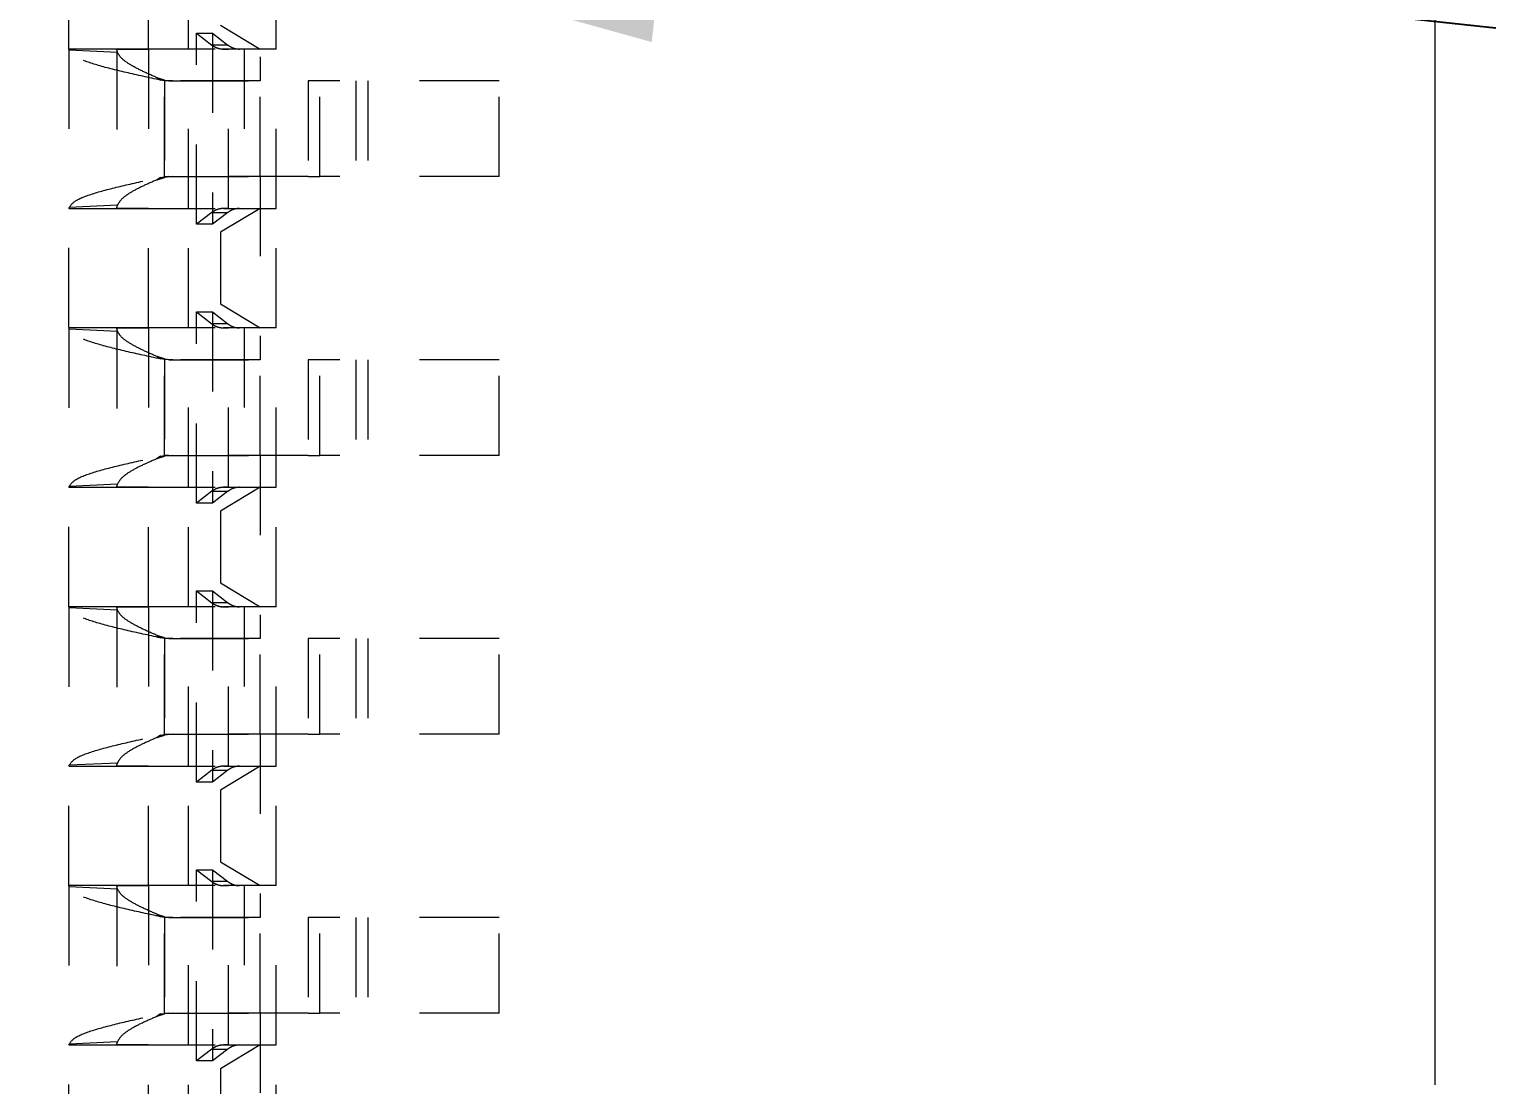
# Model space of a CAD drawing. Header units: millimetres. Extents: x 35 to 332, y 141 to 455.
# Drawn here: x 226.64 to 235.79, y 272.94 to 279.56 of the extents above; entities that cross this region are included whole.
import ezdxf
from ezdxf import colors
from ezdxf.entities.mleader import LeaderData, LeaderLine
from ezdxf.math import Vec2, Vec3

# ---------------------------------------------------------------- set-up
doc = ezdxf.new("R2010")
doc.units = ezdxf.units.MM
doc.linetypes.add('HIDDEN', pattern=[0.2, 0.1, -0.1])
doc.layers.add('00点位图', color=100, linetype='Continuous')
doc.styles.get("Standard").update_dxf_attribs({"font": ''})
doc.styles.get('Standard').set_extended_font_data('SimSun')

# ---------------------------------------------------------------- blocks, each defined once
blk = doc.blocks.new('DFSADVS')
at = {"color": 0, "linetype": 'Continuous', "lineweight": 18}
blk.add_line((706.7454, -181.2553), (713.7454, -181.2553), dxfattribs=at)
at = {"color": 0, "linetype": 'HIDDEN', "lineweight": 18}
for p, q in [((712.4854, -182.4293), (712.4854, -182.6543)), ((712.6054, -182.4293), (712.4854, -182.4293)), ((712.6054, -182.4293), (712.6054, -182.6543)), ((712.9554, -182.4293), (712.8354, -182.4293)), ((712.8354, -182.4293), (712.8354, -182.6543)), ((712.9554, -182.4293), (712.9554, -182.6543)), ((713.3054, -182.4293), (713.1854, -182.4293)), ((713.1854, -182.4293), (713.1854, -182.6543)), ((713.3054, -182.4293), (713.3054, -182.6543)), ((713.5354, -182.4293), (713.5354, -182.6543)), ((713.6554, -182.4293), (713.5354, -182.4293)), ((713.6554, -182.4293), (713.6554, -182.6543)), ((712.4854, -182.5943), (712.6054, -182.5943)), ((712.8354, -182.5943), (712.9554, -182.5943)), ((713.1854, -182.5943), (713.3054, -182.5943)), ((713.5354, -182.5943), (713.6554, -182.5943)), ((712.4854, -182.6092), (712.6054, -182.6092)), ((712.8354, -182.6092), (712.9554, -182.6092)), ((713.1854, -182.6092), (713.3054, -182.6092)), ((713.5354, -182.6092), (713.6554, -182.6092)), ((712.6054, -182.6543), (712.4854, -182.6543)), ((712.4854, -182.6543), (712.4854, -182.6693)), ((712.6054, -182.6693), (712.6054, -182.6543)), ((712.9554, -182.6543), (712.8354, -182.6543)), ((712.8354, -182.6543), (712.8354, -182.6693)), ((712.9554, -182.6693), (712.9554, -182.6543)), ((713.3054, -182.6543), (713.1854, -182.6543)), ((713.1854, -182.6543), (713.1854, -182.6693)), ((713.3054, -182.6693), (713.3054, -182.6543)), ((713.6554, -182.6543), (713.5354, -182.6543)), ((713.5354, -182.6543), (713.5354, -182.6693)), ((713.6554, -182.6693), (713.6554, -182.6543)), ((712.4854, -182.6693), (712.6054, -182.6693)), ((712.4854, -182.844), (712.4854, -182.6693)), ((712.6054, -182.6693), (712.6054, -182.844)), ((712.8354, -182.6693), (712.9554, -182.6693)), ((712.8354, -182.844), (712.8354, -182.6693)), ((712.9554, -182.6693), (712.9554, -182.844)), ((713.1854, -182.6693), (713.3054, -182.6693)), ((713.1854, -182.844), (713.1854, -182.6693)), ((713.3054, -182.6693), (713.3054, -182.844)), ((713.5354, -182.6693), (713.6554, -182.6693)), ((713.5354, -182.844), (713.5354, -182.6693)), ((713.6554, -182.6693), (713.6554, -182.844)), ((712.4454, -182.7093), (712.2954, -182.7093)), ((712.6454, -182.7093), (712.4454, -182.7093)), ((712.4454, -182.7093), (712.4454, -182.7293)), ((712.6454, -182.7293), (712.6454, -182.7093)), ((712.7954, -182.7093), (712.6454, -182.7093)), ((712.9954, -182.7093), (712.7954, -182.7093)), ((712.7954, -182.7093), (712.7954, -182.7293)), ((712.9954, -182.7293), (712.9954, -182.7093)), ((713.1454, -182.7093), (712.9954, -182.7093)), ((713.3454, -182.7093), (713.1454, -182.7093)), ((713.1454, -182.7093), (713.1454, -182.7293)), ((713.3454, -182.7293), (713.3454, -182.7093)), ((713.4954, -182.7093), (713.3454, -182.7093)), ((713.6954, -182.7093), (713.4954, -182.7093)), ((713.4954, -182.7093), (713.4954, -182.7293)), ((713.6954, -182.7293), (713.6954, -182.7093)), ((713.8454, -182.7093), (713.6954, -182.7093)), ((712.2554, -182.7293), (712.4854, -182.7293)), ((712.4154, -182.7792), (712.4454, -182.7293)), ((712.4454, -182.7293), (712.4454, -182.7494)), ((712.4854, -182.7293), (712.4854, -182.844)), ((712.6054, -182.7293), (712.4854, -182.7293)), ((712.6054, -182.844), (712.6054, -182.7293)), ((712.6054, -182.7293), (712.8354, -182.7293)), ((712.6454, -182.7494), (712.6454, -182.7293)), ((712.6454, -182.7293), (712.6754, -182.7792)), ((712.7654, -182.7792), (712.7954, -182.7293)), ((712.7954, -182.7293), (712.7954, -182.7494)), ((712.8354, -182.7293), (712.8354, -182.844)), ((712.9554, -182.7293), (712.8354, -182.7293)), ((712.9554, -182.844), (712.9554, -182.7293)), ((712.9554, -182.7293), (713.1854, -182.7293)), ((712.9954, -182.7494), (712.9954, -182.7293)), ((712.9954, -182.7293), (713.0254, -182.7792)), ((713.1154, -182.7792), (713.1454, -182.7293)), ((713.1454, -182.7293), (713.1454, -182.7494)), ((713.1854, -182.7293), (713.1854, -182.844)), ((713.3054, -182.7293), (713.1854, -182.7293)), ((713.3054, -182.844), (713.3054, -182.7293)), ((713.3054, -182.7293), (713.5354, -182.7293)), ((713.3454, -182.7494), (713.3454, -182.7293)), ((713.3454, -182.7293), (713.3754, -182.7792)), ((713.4654, -182.7792), (713.4954, -182.7293)), ((713.4954, -182.7293), (713.4954, -182.7494)), ((713.5354, -182.7293), (713.5354, -182.844)), ((713.6554, -182.7293), (713.5354, -182.7293)), ((713.6554, -182.844), (713.6554, -182.7293)), ((713.6554, -182.7293), (713.8854, -182.7293)), ((713.6954, -182.7494), (713.6954, -182.7293)), ((713.6954, -182.7293), (713.7254, -182.7792)), ((712.4454, -182.7494), (712.6454, -182.7494)), ((712.4454, -182.7494), (712.4454, -182.7555)), ((712.4454, -182.7555), (712.4454, -182.7755)), ((712.6454, -182.7555), (712.6454, -182.7494)), ((712.6454, -182.7755), (712.6454, -182.7555)), ((712.7954, -182.7494), (712.9954, -182.7494)), ((712.7954, -182.7494), (712.7954, -182.7555)), ((712.7954, -182.7555), (712.7954, -182.7755)), ((712.9954, -182.7555), (712.9954, -182.7494)), ((712.9954, -182.7755), (712.9954, -182.7555)), ((713.1454, -182.7494), (713.3454, -182.7494)), ((713.1454, -182.7494), (713.1454, -182.7555)), ((713.1454, -182.7555), (713.1454, -182.7755)), ((713.3454, -182.7555), (713.3454, -182.7494)), ((713.3454, -182.7755), (713.3454, -182.7555)), ((713.4954, -182.7494), (713.6954, -182.7494)), ((713.4954, -182.7494), (713.4954, -182.7555)), ((713.4954, -182.7555), (713.4954, -182.7755)), ((713.6954, -182.7555), (713.6954, -182.7494)), ((713.6954, -182.7755), (713.6954, -182.7555)), ((712.4254, -182.7893), (712.4404, -182.7699)), ((712.4404, -182.7699), (712.4404, -182.7899)), ((712.6454, -182.7693), (712.4454, -182.7693)), ((712.6454, -182.7693), (712.4454, -182.7693)), ((712.4454, -182.7755), (712.4454, -182.7693)), ((712.6454, -182.7693), (712.6454, -182.7755)), ((712.6505, -182.7699), (712.6654, -182.7893)), ((712.6505, -182.7899), (712.6505, -182.7699)), ((712.6754, -182.7792), (712.7654, -182.7792)), ((712.7754, -182.7893), (712.7904, -182.7699)), ((712.7904, -182.7699), (712.7904, -182.7899)), ((712.9954, -182.7693), (712.7954, -182.7693)), ((712.9954, -182.7693), (712.7954, -182.7693)), ((712.7954, -182.7755), (712.7954, -182.7693)), ((712.9954, -182.7693), (712.9954, -182.7755)), ((713.0005, -182.7699), (713.0154, -182.7893)), ((713.0005, -182.7899), (713.0005, -182.7699)), ((713.0254, -182.7792), (713.1154, -182.7792)), ((713.1254, -182.7893), (713.1404, -182.7699)), ((713.1404, -182.7699), (713.1404, -182.7899)), ((713.3454, -182.7693), (713.1454, -182.7693)), ((713.3454, -182.7693), (713.1454, -182.7693)), ((713.1454, -182.7755), (713.1454, -182.7693)), ((713.3454, -182.7693), (713.3454, -182.7755)), ((713.3505, -182.7699), (713.3654, -182.7893)), ((713.3505, -182.7899), (713.3505, -182.7699)), ((713.3754, -182.7792), (713.4654, -182.7792)), ((713.4754, -182.7893), (713.4904, -182.7699)), ((713.4904, -182.7699), (713.4904, -182.7899)), ((713.6954, -182.7693), (713.4954, -182.7693)), ((713.6954, -182.7693), (713.4954, -182.7693)), ((713.4954, -182.7755), (713.4954, -182.7693)), ((713.6954, -182.7693), (713.6954, -182.7755)), ((713.7005, -182.7699), (713.7154, -182.7893)), ((713.7005, -182.7899), (713.7005, -182.7699)), ((713.7254, -182.7792), (713.8154, -182.7792)), ((712.4254, -182.8092), (712.4254, -182.7893)), ((712.4254, -182.7893), (712.6654, -182.7893)), ((712.4254, -182.8092), (712.4404, -182.7899)), ((712.4454, -182.7859), (712.4454, -182.8193)), ((712.6454, -182.8193), (712.6454, -182.7858)), ((712.6505, -182.7899), (712.6654, -182.8092)), ((712.6654, -182.7893), (712.6654, -182.8092)), ((712.7754, -182.7893), (713.0154, -182.7893)), ((712.7754, -182.8092), (712.7754, -182.7893)), ((712.7754, -182.8092), (712.7904, -182.7899)), ((712.7954, -182.7859), (712.7954, -182.8193)), ((712.9954, -182.8193), (712.9954, -182.7858)), ((713.0005, -182.7899), (713.0154, -182.8092)), ((713.0154, -182.7893), (713.0154, -182.8092)), ((713.1254, -182.7893), (713.3654, -182.7893)), ((713.1254, -182.8092), (713.1254, -182.7893)), ((713.1254, -182.8092), (713.1404, -182.7899)), ((713.1454, -182.7859), (713.1454, -182.8193)), ((713.3454, -182.8193), (713.3454, -182.7858)), ((713.3505, -182.7899), (713.3654, -182.8092)), ((713.3654, -182.7893), (713.3654, -182.8092)), ((713.4754, -182.7893), (713.7154, -182.7893)), ((713.4754, -182.8092), (713.4754, -182.7893)), ((713.4754, -182.8092), (713.4904, -182.7899)), ((713.4954, -182.7859), (713.4954, -182.8193)), ((713.6954, -182.8193), (713.6954, -182.7858)), ((713.7005, -182.7899), (713.7154, -182.8092)), ((713.7154, -182.7893), (713.7154, -182.8092)), ((712.4454, -182.8193), (712.2954, -182.8193)), ((712.6654, -182.8092), (712.4254, -182.8092)), ((712.6454, -182.8193), (712.4454, -182.8193)), ((712.4454, -182.8193), (712.4454, -182.8693)), ((712.6454, -182.8693), (712.6454, -182.8193)), ((712.7954, -182.8193), (712.6454, -182.8193)), ((713.0154, -182.8092), (712.7754, -182.8092)), ((712.9954, -182.8193), (712.7954, -182.8193)), ((712.7954, -182.8193), (712.7954, -182.8693)), ((712.9954, -182.8693), (712.9954, -182.8193)), ((713.1454, -182.8193), (712.9954, -182.8193)), ((713.3654, -182.8092), (713.1254, -182.8092)), ((713.3454, -182.8193), (713.1454, -182.8193)), ((713.1454, -182.8193), (713.1454, -182.8693)), ((713.3454, -182.8693), (713.3454, -182.8193)), ((713.4954, -182.8193), (713.3454, -182.8193)), ((713.7154, -182.8092), (713.4754, -182.8092)), ((713.6954, -182.8193), (713.4954, -182.8193)), ((713.4954, -182.8193), (713.4954, -182.8693)), ((713.6954, -182.8693), (713.6954, -182.8193)), ((713.8454, -182.8193), (713.6954, -182.8193)), ((712.4844, -182.8493), (712.4854, -182.8389)), ((712.4844, -182.8493), (712.4854, -182.8389)), ((712.4854, -182.8389), (712.4854, -182.844)), ((712.4854, -182.8389), (712.4854, -182.844)), ((712.6054, -182.8389), (712.6065, -182.8493)), ((712.6054, -182.844), (712.6054, -182.8389)), ((712.6054, -182.8389), (712.6065, -182.8493)), ((712.6054, -182.844), (712.6054, -182.8389)), ((712.8344, -182.8493), (712.8354, -182.8389)), ((712.8344, -182.8493), (712.8354, -182.8389)), ((712.8354, -182.8389), (712.8354, -182.844)), ((712.8354, -182.8389), (712.8354, -182.844)), ((712.9554, -182.8389), (712.9565, -182.8493)), ((712.9554, -182.844), (712.9554, -182.8389)), ((712.9554, -182.8389), (712.9565, -182.8493)), ((712.9554, -182.844), (712.9554, -182.8389)), ((713.1844, -182.8493), (713.1854, -182.8389)), ((713.1844, -182.8493), (713.1854, -182.8389)), ((713.1854, -182.8389), (713.1854, -182.844)), ((713.1854, -182.8389), (713.1854, -182.844)), ((713.3054, -182.8389), (713.3065, -182.8493)), ((713.3054, -182.844), (713.3054, -182.8389)), ((713.3054, -182.8389), (713.3065, -182.8493)), ((713.3054, -182.844), (713.3054, -182.8389)), ((713.5344, -182.8493), (713.5354, -182.8389)), ((713.5344, -182.8493), (713.5354, -182.8389)), ((713.5354, -182.8389), (713.5354, -182.844)), ((713.5354, -182.8389), (713.5354, -182.844)), ((713.6554, -182.8389), (713.6565, -182.8493)), ((713.6554, -182.844), (713.6554, -182.8389)), ((713.6554, -182.8389), (713.6565, -182.8493)), ((713.6554, -182.844), (713.6554, -182.8389)), ((712.4844, -182.8493), (712.4815, -182.8586)), ((712.4815, -182.8586), (712.4844, -182.8493)), ((712.4815, -182.8586), (712.4844, -182.8544)), ((712.4844, -182.8544), (712.4815, -182.8586)), ((712.4852, -182.8492), (712.4844, -182.8544)), ((712.6065, -182.8493), (712.4844, -182.8493)), ((712.4852, -182.8493), (712.4844, -182.8544)), ((712.4854, -182.844), (712.4852, -182.8492)), ((712.4854, -182.844), (712.4852, -182.8493)), ((712.4852, -182.8493), (712.6057, -182.8493)), ((712.6054, -182.8493), (712.4854, -182.8493)), ((712.6054, -182.844), (712.6057, -182.8492)), ((712.6057, -182.8493), (712.6054, -182.844)), ((712.6065, -182.8544), (712.6057, -182.8492)), ((712.6065, -182.8544), (712.6057, -182.8493)), ((712.6094, -182.8586), (712.6065, -182.8493)), ((712.6065, -182.8493), (712.6094, -182.8586)), ((712.6065, -182.8544), (712.6094, -182.8586)), ((712.6094, -182.8586), (712.6065, -182.8544)), ((712.8344, -182.8493), (712.8315, -182.8586)), ((712.8315, -182.8586), (712.8344, -182.8493)), ((712.8315, -182.8586), (712.8344, -182.8544)), ((712.8344, -182.8544), (712.8315, -182.8586)), ((712.8352, -182.8492), (712.8344, -182.8544)), ((712.9565, -182.8493), (712.8344, -182.8493)), ((712.8352, -182.8493), (712.8344, -182.8544)), ((712.8354, -182.844), (712.8352, -182.8492)), ((712.8354, -182.844), (712.8352, -182.8493)), ((712.8352, -182.8493), (712.9557, -182.8493)), ((712.9554, -182.8493), (712.8354, -182.8493)), ((712.9554, -182.844), (712.9557, -182.8492)), ((712.9557, -182.8493), (712.9554, -182.844)), ((712.9565, -182.8544), (712.9557, -182.8492)), ((712.9565, -182.8544), (712.9557, -182.8493)), ((712.9594, -182.8586), (712.9565, -182.8493)), ((712.9565, -182.8493), (712.9594, -182.8586)), ((712.9565, -182.8544), (712.9594, -182.8586)), ((712.9594, -182.8586), (712.9565, -182.8544)), ((713.1844, -182.8493), (713.1815, -182.8586)), ((713.1815, -182.8586), (713.1844, -182.8493)), ((713.1815, -182.8586), (713.1844, -182.8544)), ((713.1844, -182.8544), (713.1815, -182.8586)), ((713.1852, -182.8492), (713.1844, -182.8544)), ((713.3065, -182.8493), (713.1844, -182.8493)), ((713.1852, -182.8493), (713.1844, -182.8544)), ((713.1854, -182.844), (713.1852, -182.8492)), ((713.1854, -182.844), (713.1852, -182.8493)), ((713.1852, -182.8493), (713.3057, -182.8493)), ((713.3054, -182.8493), (713.1854, -182.8493)), ((713.3054, -182.844), (713.3057, -182.8492)), ((713.3057, -182.8493), (713.3054, -182.844)), ((713.3065, -182.8544), (713.3057, -182.8492)), ((713.3065, -182.8544), (713.3057, -182.8493)), ((713.3094, -182.8586), (713.3065, -182.8493)), ((713.3065, -182.8493), (713.3094, -182.8586)), ((713.3065, -182.8544), (713.3094, -182.8586)), ((713.3094, -182.8586), (713.3065, -182.8544)), ((713.5344, -182.8493), (713.5315, -182.8586)), ((713.5315, -182.8586), (713.5344, -182.8493)), ((713.5315, -182.8586), (713.5344, -182.8544)), ((713.5344, -182.8544), (713.5315, -182.8586)), ((713.5352, -182.8492), (713.5344, -182.8544)), ((713.6565, -182.8493), (713.5344, -182.8493)), ((713.5352, -182.8493), (713.5344, -182.8544)), ((713.5354, -182.844), (713.5352, -182.8492)), ((713.5354, -182.844), (713.5352, -182.8493)), ((713.5352, -182.8493), (713.6557, -182.8493)), ((713.6554, -182.8493), (713.5354, -182.8493)), ((713.6554, -182.844), (713.6557, -182.8492)), ((713.6557, -182.8493), (713.6554, -182.844)), ((713.6565, -182.8544), (713.6557, -182.8492)), ((713.6565, -182.8544), (713.6557, -182.8493)), ((713.6594, -182.8586), (713.6565, -182.8493)), ((713.6565, -182.8493), (713.6594, -182.8586)), ((713.6565, -182.8544), (713.6594, -182.8586)), ((713.6594, -182.8586), (713.6565, -182.8544)), ((712.4454, -182.8693), (712.2954, -182.8693)), ((712.4454, -182.8693), (712.6454, -182.8693)), ((712.4454, -182.8693), (712.4454, -182.9093)), ((712.6454, -182.9093), (712.6454, -182.8693)), ((712.7954, -182.8693), (712.6454, -182.8693)), ((712.7954, -182.8693), (712.9954, -182.8693)), ((712.7954, -182.8693), (712.7954, -182.9093)), ((712.9954, -182.9093), (712.9954, -182.8693)), ((713.1454, -182.8693), (712.9954, -182.8693)), ((713.1454, -182.8693), (713.3454, -182.8693)), ((713.1454, -182.8693), (713.1454, -182.9093)), ((713.3454, -182.9093), (713.3454, -182.8693)), ((713.4954, -182.8693), (713.3454, -182.8693)), ((713.4954, -182.8693), (713.6954, -182.8693)), ((713.4954, -182.8693), (713.4954, -182.9093)), ((713.6954, -182.9093), (713.6954, -182.8693)), ((713.8454, -182.8693), (713.6954, -182.8693)), ((712.4454, -182.9093), (712.4454, -182.9693)), ((712.4465, -182.9093), (712.4454, -182.9093)), ((712.4454, -182.9093), (712.4454, -182.9693)), ((712.4465, -182.9691), (712.4494, -182.9085)), ((712.4494, -182.9085), (712.4465, -182.9093)), ((712.4494, -182.9085), (712.4465, -182.9093)), ((712.4465, -182.9691), (712.4494, -182.9085)), ((712.4465, -182.9093), (712.6444, -182.9093)), ((712.6415, -182.9085), (712.6444, -182.9691)), ((712.6444, -182.9093), (712.6415, -182.9085)), ((712.6444, -182.9093), (712.6415, -182.9085)), ((712.6415, -182.9085), (712.6444, -182.9691)), ((712.6454, -182.9093), (712.6444, -182.9093)), ((712.6454, -182.9693), (712.6454, -182.9093)), ((712.6454, -182.9693), (712.6454, -182.9093)), ((712.7954, -182.9093), (712.7954, -182.9693)), ((712.7965, -182.9093), (712.7954, -182.9093)), ((712.7954, -182.9093), (712.7954, -182.9693)), ((712.7965, -182.9691), (712.7994, -182.9085)), ((712.7994, -182.9085), (712.7965, -182.9093)), ((712.7994, -182.9085), (712.7965, -182.9093)), ((712.7965, -182.9691), (712.7994, -182.9085)), ((712.7965, -182.9093), (712.9944, -182.9093)), ((712.9915, -182.9085), (712.9944, -182.9691)), ((712.9944, -182.9093), (712.9915, -182.9085)), ((712.9944, -182.9093), (712.9915, -182.9085)), ((712.9915, -182.9085), (712.9944, -182.9691)), ((712.9954, -182.9093), (712.9944, -182.9093)), ((712.9954, -182.9693), (712.9954, -182.9093)), ((712.9954, -182.9693), (712.9954, -182.9093)), ((713.1454, -182.9093), (713.1454, -182.9693)), ((713.1465, -182.9093), (713.1454, -182.9093)), ((713.1454, -182.9093), (713.1454, -182.9693)), ((713.1465, -182.9691), (713.1494, -182.9085)), ((713.1494, -182.9085), (713.1465, -182.9093)), ((713.1494, -182.9085), (713.1465, -182.9093)), ((713.1465, -182.9691), (713.1494, -182.9085)), ((713.1465, -182.9093), (713.3444, -182.9093)), ((713.3415, -182.9085), (713.3444, -182.9691)), ((713.3444, -182.9093), (713.3415, -182.9085)), ((713.3444, -182.9093), (713.3415, -182.9085)), ((713.3415, -182.9085), (713.3444, -182.9691)), ((713.3454, -182.9093), (713.3444, -182.9093)), ((713.3454, -182.9693), (713.3454, -182.9093)), ((713.3454, -182.9693), (713.3454, -182.9093)), ((713.4954, -182.9093), (713.4954, -182.9693)), ((713.4965, -182.9093), (713.4954, -182.9093)), ((713.4954, -182.9093), (713.4954, -182.9693)), ((713.4965, -182.9691), (713.4994, -182.9085)), ((713.4994, -182.9085), (713.4965, -182.9093)), ((713.4994, -182.9085), (713.4965, -182.9093)), ((713.4965, -182.9691), (713.4994, -182.9085)), ((713.4965, -182.9093), (713.6944, -182.9093)), ((713.6915, -182.9085), (713.6944, -182.9691)), ((713.6944, -182.9093), (713.6915, -182.9085)), ((713.6944, -182.9093), (713.6915, -182.9085)), ((713.6915, -182.9085), (713.6944, -182.9691)), ((713.6954, -182.9093), (713.6944, -182.9093)), ((713.6954, -182.9693), (713.6954, -182.9093)), ((713.6954, -182.9693), (713.6954, -182.9093)), ((712.4451, -182.9693), (712.2958, -182.9693)), ((712.4465, -182.9691), (712.4457, -182.9693)), ((712.4465, -182.9691), (712.4457, -182.9693)), ((712.4457, -182.9693), (712.6452, -182.9693)), ((712.6444, -182.9691), (712.6452, -182.9693)), ((712.6452, -182.9693), (712.6444, -182.9691)), ((712.7951, -182.9693), (712.6458, -182.9693)), ((712.7965, -182.9691), (712.7957, -182.9693)), ((712.7965, -182.9691), (712.7957, -182.9693)), ((712.7957, -182.9693), (712.9952, -182.9693)), ((712.9944, -182.9691), (712.9952, -182.9693)), ((712.9952, -182.9693), (712.9944, -182.9691)), ((713.1451, -182.9693), (712.9958, -182.9693)), ((713.1465, -182.9691), (713.1457, -182.9693)), ((713.1465, -182.9691), (713.1457, -182.9693)), ((713.1457, -182.9693), (713.3452, -182.9693)), ((713.3444, -182.9691), (713.3452, -182.9693)), ((713.3452, -182.9693), (713.3444, -182.9691)), ((713.4951, -182.9693), (713.3458, -182.9693)), ((713.4965, -182.9691), (713.4957, -182.9693)), ((713.4965, -182.9691), (713.4957, -182.9693)), ((713.4957, -182.9693), (713.6952, -182.9693)), ((713.6944, -182.9691), (713.6952, -182.9693)), ((713.6952, -182.9693), (713.6944, -182.9691)), ((713.8451, -182.9693), (713.6958, -182.9693))]:
    blk.add_line(p, q, dxfattribs=at)
for centre, radius, start, end in [((712.4218, -182.7553), 0.0236, 321.7668, 359.5913), ((712.6691, -182.7553), 0.0236, 180.4087, 218.2332), ((712.7718, -182.7553), 0.0236, 321.7497, 359.6083), ((713.0191, -182.7553), 0.0236, 180.4167, 218.2516), ((713.1218, -182.7553), 0.0237, 321.7903, 359.5678), ((713.369, -182.7553), 0.0236, 180.3917, 218.2503), ((713.4718, -182.7553), 0.0236, 321.7497, 359.6083), ((713.7191, -182.7553), 0.0237, 180.4322, 218.2097), ((712.4218, -182.7753), 0.0236, 321.7668, 359.5913), ((712.6691, -182.7753), 0.0236, 180.4087, 218.2332), ((712.7718, -182.7753), 0.0236, 321.7497, 359.6083), ((713.0191, -182.7753), 0.0236, 180.4167, 218.2516), ((713.1218, -182.7753), 0.0237, 321.7903, 359.5678), ((713.369, -182.7753), 0.0236, 180.3917, 218.2503), ((713.4718, -182.7753), 0.0236, 321.7497, 359.6083), ((713.7191, -182.7753), 0.0237, 180.4322, 218.2097)]:
    blk.add_arc(centre, radius, start, end, dxfattribs=at)
for points, knots in [([(712.4404, -182.7699), (712.4418, -182.7677), (712.4448, -182.7632), (712.4452, -182.758), (712.4454, -182.7555)], [0, 0, 0, 0, 0.499956, 1, 1, 1, 1]), ([(712.6454, -182.7555), (712.6457, -182.758), (712.6461, -182.7632), (712.6491, -182.7677), (712.6505, -182.7699)], [0, 0, 0, 0, 0.500044, 1, 1, 1, 1]), ([(712.7904, -182.7699), (712.7918, -182.7677), (712.7948, -182.7632), (712.7952, -182.758), (712.7954, -182.7555)], [0, 0, 0, 0, 0.500017, 1, 1, 1, 1]), ([(712.9954, -182.7555), (712.9957, -182.758), (712.9961, -182.7632), (712.9991, -182.7677), (713.0005, -182.7699)], [0, 0, 0, 0, 0.499998, 1, 1, 1, 1]), ([(713.1404, -182.7699), (713.1418, -182.7677), (713.1448, -182.7632), (713.1452, -182.758), (713.1454, -182.7555)], [0, 0, 0, 0, 0.499956, 1, 1, 1, 1]), ([(713.3454, -182.7555), (713.3457, -182.758), (713.3461, -182.7632), (713.349, -182.7677), (713.3505, -182.7699)], [0, 0, 0, 0, 0.499983, 1, 1, 1, 1]), ([(713.4904, -182.7699), (713.4918, -182.7677), (713.4948, -182.7632), (713.4952, -182.758), (713.4954, -182.7555)], [0, 0, 0, 0, 0.500017, 1, 1, 1, 1]), ([(713.6954, -182.7555), (713.6957, -182.758), (713.6961, -182.7632), (713.6991, -182.7677), (713.7005, -182.7699)], [0, 0, 0, 0, 0.500044, 1, 1, 1, 1]), ([(712.4404, -182.7899), (712.4418, -182.7877), (712.4448, -182.7832), (712.4452, -182.778), (712.4454, -182.7755)], [0, 0, 0, 0, 0.499956, 1, 1, 1, 1]), ([(712.6454, -182.7755), (712.6457, -182.778), (712.6461, -182.7832), (712.6491, -182.7877), (712.6505, -182.7899)], [0, 0, 0, 0, 0.500044, 1, 1, 1, 1]), ([(712.7904, -182.7899), (712.7918, -182.7877), (712.7948, -182.7832), (712.7952, -182.778), (712.7954, -182.7755)], [0, 0, 0, 0, 0.500017, 1, 1, 1, 1]), ([(712.9954, -182.7755), (712.9957, -182.778), (712.9961, -182.7832), (712.9991, -182.7877), (713.0005, -182.7899)], [0, 0, 0, 0, 0.499998, 1, 1, 1, 1]), ([(713.1404, -182.7899), (713.1418, -182.7877), (713.1448, -182.7832), (713.1452, -182.778), (713.1454, -182.7755)], [0, 0, 0, 0, 0.499956, 1, 1, 1, 1]), ([(713.3454, -182.7755), (713.3457, -182.778), (713.3461, -182.7832), (713.349, -182.7877), (713.3505, -182.7899)], [0, 0, 0, 0, 0.499983, 1, 1, 1, 1]), ([(713.4904, -182.7899), (713.4918, -182.7877), (713.4948, -182.7832), (713.4952, -182.778), (713.4954, -182.7755)], [0, 0, 0, 0, 0.500017, 1, 1, 1, 1]), ([(713.6954, -182.7755), (713.6957, -182.778), (713.6961, -182.7832), (713.6991, -182.7877), (713.7005, -182.7899)], [0, 0, 0, 0, 0.500044, 1, 1, 1, 1]), ([(712.4454, -182.7981), (712.4454, -182.7988), (712.4454, -182.8048), (712.4454, -182.8124), (712.4454, -182.8193)], [0, 0, 0, 0, 0.108494, 1, 1, 1, 1]), ([(712.6454, -182.8193), (712.6454, -182.8124), (712.6454, -182.8048), (712.6454, -182.7988), (712.6454, -182.7981)], [0, 0, 0, 0, 0.891506, 1, 1, 1, 1]), ([(712.7954, -182.7981), (712.7954, -182.7988), (712.7954, -182.8048), (712.7954, -182.8124), (712.7954, -182.8193)], [0, 0, 0, 0, 0.108494, 1, 1, 1, 1]), ([(712.9954, -182.8193), (712.9954, -182.8124), (712.9954, -182.8048), (712.9954, -182.7988), (712.9954, -182.7981)], [0, 0, 0, 0, 0.891506, 1, 1, 1, 1]), ([(713.1454, -182.7981), (713.1454, -182.7988), (713.1454, -182.8048), (713.1454, -182.8124), (713.1454, -182.8193)], [0, 0, 0, 0, 0.108494, 1, 1, 1, 1]), ([(713.3454, -182.8193), (713.3454, -182.8124), (713.3454, -182.8048), (713.3454, -182.7988), (713.3454, -182.7981)], [0, 0, 0, 0, 0.891506, 1, 1, 1, 1]), ([(713.4954, -182.7981), (713.4954, -182.7988), (713.4954, -182.8048), (713.4954, -182.8124), (713.4954, -182.8193)], [0, 0, 0, 0, 0.108494, 1, 1, 1, 1]), ([(713.6954, -182.8193), (713.6954, -182.8124), (713.6954, -182.8048), (713.6954, -182.7988), (713.6954, -182.7981)], [0, 0, 0, 0, 0.891506, 1, 1, 1, 1]), ([(712.4844, -182.8544), (712.4812, -182.8692), (712.4749, -182.8987), (712.4654, -182.9359), (712.456, -182.9624), (712.4497, -182.9669), (712.4465, -182.9691)], [0, 0, 0, 0, 0.25001, 0.499992, 0.750002, 1, 1, 1, 1]), ([(712.4844, -182.8544), (712.4812, -182.8692), (712.4749, -182.8987), (712.4654, -182.9359), (712.456, -182.9624), (712.4497, -182.9669), (712.4465, -182.9691)], [0, 0, 0, 0, 0.249991, 0.499992, 0.750001, 1, 1, 1, 1]), ([(712.6444, -182.9691), (712.6412, -182.9669), (712.6349, -182.9624), (712.6254, -182.9359), (712.616, -182.8987), (712.6097, -182.8692), (712.6065, -182.8544)], [0, 0, 0, 0, 0.249986, 0.499984, 0.749987, 1, 1, 1, 1]), ([(712.6444, -182.9691), (712.6412, -182.9669), (712.6349, -182.9624), (712.6254, -182.9359), (712.616, -182.8987), (712.6097, -182.8692), (712.6065, -182.8544)], [0, 0, 0, 0, 0.249998, 0.500007, 0.74999, 1, 1, 1, 1]), ([(712.8344, -182.8544), (712.8312, -182.8692), (712.8249, -182.8987), (712.8154, -182.9359), (712.806, -182.9624), (712.7997, -182.9669), (712.7965, -182.9691)], [0, 0, 0, 0, 0.250011, 0.499995, 0.750001, 1, 1, 1, 1]), ([(712.8344, -182.8544), (712.8312, -182.8692), (712.8249, -182.8987), (712.8154, -182.9359), (712.806, -182.9624), (712.7997, -182.9669), (712.7965, -182.9691)], [0, 0, 0, 0, 0.2499922, 0.4999946, 0.7499999, 1, 1, 1, 1]), ([(712.9944, -182.9691), (712.9912, -182.9669), (712.9849, -182.9624), (712.9754, -182.9359), (712.966, -182.8987), (712.9597, -182.8692), (712.9565, -182.8544)], [0, 0, 0, 0, 0.249986, 0.49998, 0.749983, 1, 1, 1, 1]), ([(712.9944, -182.9691), (712.9912, -182.9669), (712.9849, -182.9624), (712.9754, -182.9359), (712.966, -182.8987), (712.9597, -182.8692), (712.9565, -182.8544)], [0, 0, 0, 0, 0.249998, 0.500003, 0.749986, 1, 1, 1, 1]), ([(713.1844, -182.8544), (713.1812, -182.8692), (713.1749, -182.8987), (713.1654, -182.9359), (713.156, -182.9624), (713.1497, -182.9669), (713.1465, -182.9691)], [0, 0, 0, 0, 0.25001, 0.499997, 0.750002, 1, 1, 1, 1]), ([(713.1844, -182.8544), (713.1812, -182.8692), (713.1749, -182.8987), (713.1654, -182.9359), (713.156, -182.9624), (713.1497, -182.9669), (713.1465, -182.9691)], [0, 0, 0, 0, 0.249991, 0.499997, 0.750001, 1, 1, 1, 1]), ([(713.3444, -182.9691), (713.3412, -182.9669), (713.3349, -182.9624), (713.3254, -182.9359), (713.316, -182.8987), (713.3097, -182.8692), (713.3065, -182.8544)], [0, 0, 0, 0, 0.249987, 0.499982, 0.749986, 1, 1, 1, 1]), ([(713.3444, -182.9691), (713.3412, -182.9669), (713.3349, -182.9624), (713.3254, -182.9359), (713.316, -182.8987), (713.3097, -182.8692), (713.3065, -182.8544)], [0, 0, 0, 0, 0.250002, 0.500007, 0.74999, 1, 1, 1, 1]), ([(713.5344, -182.8544), (713.5312, -182.8692), (713.5249, -182.8987), (713.5154, -182.9359), (713.506, -182.9624), (713.4997, -182.9669), (713.4965, -182.9691)], [0, 0, 0, 0, 0.250011, 0.499995, 0.750001, 1, 1, 1, 1]), ([(713.5344, -182.8544), (713.5312, -182.8692), (713.5249, -182.8987), (713.5154, -182.9359), (713.506, -182.9624), (713.4997, -182.9669), (713.4965, -182.9691)], [0, 0, 0, 0, 0.2499922, 0.4999946, 0.7499999, 1, 1, 1, 1]), ([(713.6944, -182.9691), (713.6912, -182.9669), (713.6849, -182.9624), (713.6755, -182.9359), (713.666, -182.8987), (713.6597, -182.8692), (713.6565, -182.8544)], [0, 0, 0, 0, 0.249986, 0.49998, 0.749987, 1, 1, 1, 1]), ([(713.6944, -182.9691), (713.6912, -182.9669), (713.6849, -182.9624), (713.6755, -182.9359), (713.666, -182.8987), (713.6597, -182.8692), (713.6565, -182.8544)], [0, 0, 0, 0, 0.249998, 0.500003, 0.74999, 1, 1, 1, 1]), ([(712.4454, -182.9093), (712.4454, -182.9087), (712.4454, -182.9074), (712.4454, -182.8982), (712.4454, -182.885), (712.4454, -182.8745), (712.4454, -182.8693)], [0, 0, 0, 0, 0.249998, 0.500017, 0.749999, 1, 1, 1, 1]), ([(712.4815, -182.8586), (712.4788, -182.8647), (712.4735, -182.877), (712.4654, -182.8923), (712.4574, -182.9039), (712.4521, -182.907), (712.4494, -182.9085)], [0, 0, 0, 0, 0.249973, 0.499998, 0.749983, 1, 1, 1, 1]), ([(712.4815, -182.8586), (712.4788, -182.8647), (712.4735, -182.877), (712.4654, -182.8923), (712.4574, -182.9039), (712.4521, -182.907), (712.4494, -182.9085)], [0, 0, 0, 0, 0.249973, 0.499998, 0.749983, 1, 1, 1, 1]), ([(712.6094, -182.8586), (712.6121, -182.8647), (712.6174, -182.877), (712.6254, -182.8923), (712.6335, -182.9039), (712.6388, -182.907), (712.6415, -182.9085)], [0, 0, 0, 0, 0.249973, 0.499998, 0.749983, 1, 1, 1, 1]), ([(712.6094, -182.8586), (712.6121, -182.8647), (712.6174, -182.877), (712.6254, -182.8923), (712.6335, -182.9039), (712.6388, -182.907), (712.6415, -182.9085)], [0, 0, 0, 0, 0.249986, 0.500024, 0.750022, 1, 1, 1, 1]), ([(712.6454, -182.8693), (712.6454, -182.8745), (712.6454, -182.885), (712.6454, -182.8982), (712.6454, -182.9074), (712.6454, -182.9087), (712.6454, -182.9093)], [0, 0, 0, 0, 0.250001, 0.499983, 0.750002, 1, 1, 1, 1]), ([(712.7954, -182.9093), (712.7954, -182.9087), (712.7954, -182.9074), (712.7954, -182.8982), (712.7954, -182.885), (712.7954, -182.8745), (712.7954, -182.8693)], [0, 0, 0, 0, 0.249998, 0.500017, 0.749999, 1, 1, 1, 1]), ([(712.8315, -182.8586), (712.8288, -182.8647), (712.8235, -182.877), (712.8154, -182.8923), (712.8074, -182.9039), (712.8021, -182.907), (712.7994, -182.9085)], [0, 0, 0, 0, 0.249977, 0.500007, 0.749996, 1, 1, 1, 1]), ([(712.8315, -182.8586), (712.8288, -182.8647), (712.8235, -182.877), (712.8154, -182.8923), (712.8074, -182.9039), (712.8021, -182.907), (712.7994, -182.9085)], [0, 0, 0, 0, 0.249977, 0.500007, 0.749996, 1, 1, 1, 1]), ([(712.9594, -182.8586), (712.9621, -182.8647), (712.9674, -182.877), (712.9754, -182.8923), (712.9835, -182.9039), (712.9888, -182.907), (712.9915, -182.9085)], [0, 0, 0, 0, 0.249977, 0.500007, 0.749996, 1, 1, 1, 1]), ([(712.9594, -182.8586), (712.9621, -182.8647), (712.9674, -182.877), (712.9754, -182.8923), (712.9835, -182.9039), (712.9888, -182.907), (712.9915, -182.9085)], [0, 0, 0, 0, 0.249986, 0.500024, 0.750022, 1, 1, 1, 1]), ([(712.9954, -182.8693), (712.9954, -182.8745), (712.9954, -182.885), (712.9954, -182.8982), (712.9954, -182.9074), (712.9954, -182.9087), (712.9954, -182.9093)], [0, 0, 0, 0, 0.250001, 0.499983, 0.750002, 1, 1, 1, 1]), ([(713.1454, -182.9093), (713.1454, -182.9087), (713.1454, -182.9074), (713.1454, -182.8982), (713.1454, -182.885), (713.1454, -182.8745), (713.1454, -182.8693)], [0, 0, 0, 0, 0.249998, 0.500017, 0.749999, 1, 1, 1, 1]), ([(713.1815, -182.8586), (713.1788, -182.8647), (713.1735, -182.877), (713.1654, -182.8923), (713.1574, -182.9039), (713.1521, -182.907), (713.1494, -182.9085)], [0, 0, 0, 0, 0.249973, 0.500015, 0.750001, 1, 1, 1, 1]), ([(713.1815, -182.8586), (713.1788, -182.8647), (713.1735, -182.877), (713.1654, -182.8923), (713.1574, -182.9039), (713.1521, -182.907), (713.1494, -182.9085)], [0, 0, 0, 0, 0.249973, 0.500015, 0.750001, 1, 1, 1, 1]), ([(713.3094, -182.8586), (713.3121, -182.8647), (713.3174, -182.877), (713.3254, -182.8923), (713.3335, -182.9039), (713.3388, -182.907), (713.3415, -182.9085)], [0, 0, 0, 0, 0.249977, 0.500007, 0.749996, 1, 1, 1, 1]), ([(713.3094, -182.8586), (713.3121, -182.8647), (713.3174, -182.877), (713.3254, -182.8923), (713.3335, -182.9039), (713.3388, -182.907), (713.3415, -182.9085)], [0, 0, 0, 0, 0.249986, 0.500024, 0.750022, 1, 1, 1, 1]), ([(713.3454, -182.8693), (713.3454, -182.8745), (713.3454, -182.885), (713.3454, -182.8982), (713.3454, -182.9074), (713.3454, -182.9087), (713.3454, -182.9093)], [0, 0, 0, 0, 0.250001, 0.499983, 0.750002, 1, 1, 1, 1]), ([(713.4954, -182.9093), (713.4954, -182.9087), (713.4954, -182.9074), (713.4954, -182.8982), (713.4954, -182.885), (713.4954, -182.8745), (713.4954, -182.8693)], [0, 0, 0, 0, 0.249998, 0.500017, 0.749999, 1, 1, 1, 1]), ([(713.5315, -182.8586), (713.5288, -182.8647), (713.5235, -182.877), (713.5154, -182.8923), (713.5074, -182.9039), (713.5021, -182.907), (713.4994, -182.9085)], [0, 0, 0, 0, 0.249977, 0.500007, 0.749996, 1, 1, 1, 1]), ([(713.5315, -182.8586), (713.5288, -182.8647), (713.5235, -182.877), (713.5154, -182.8923), (713.5074, -182.9039), (713.5021, -182.907), (713.4994, -182.9085)], [0, 0, 0, 0, 0.249977, 0.500007, 0.749996, 1, 1, 1, 1]), ([(713.6594, -182.8586), (713.6621, -182.8647), (713.6674, -182.877), (713.6754, -182.8923), (713.6835, -182.9039), (713.6888, -182.907), (713.6915, -182.9085)], [0, 0, 0, 0, 0.249973, 0.500015, 0.750001, 1, 1, 1, 1]), ([(713.6594, -182.8586), (713.6621, -182.8647), (713.6674, -182.877), (713.6754, -182.8923), (713.6835, -182.9039), (713.6888, -182.907), (713.6915, -182.9085)], [0, 0, 0, 0, 0.2499859, 0.5000419, 0.7500403, 1, 1, 1, 1]), ([(713.6954, -182.8693), (713.6954, -182.8745), (713.6954, -182.885), (713.6954, -182.8982), (713.6954, -182.9074), (713.6954, -182.9087), (713.6954, -182.9093)], [0, 0, 0, 0, 0.250001, 0.499983, 0.750002, 1, 1, 1, 1])]:
    blk.add_open_spline(points, degree=3, knots=knots, dxfattribs=at)

msp = doc.modelspace()

# ---------------------------------------------------------------- block references
at = {"xscale": 5, "yscale": 5, "zscale": 5, "rotation": 270}
msp.add_blockref('DFSADVS', (1141.7362, 3841.6624), dxfattribs=at)

# ---------------------------------------------------------------- leaders
at = {"layer": '00点位图', "color": 0}
ml = msp.add_multileader_mtext('Standard', dxfattribs=at)
ml.set_content('118')
ml.set_leader_properties()
ml.build(insert=Vec2(0, 0))
ctx = ml.context
ctx.base_point, ctx.plane_origin = Vec3(275.474, 276.1543), Vec3(226.64, 280.5624)
notes = []
notes.append((ctx, [(0, (1, 1, 0), (267.474, 276.1543), (1, 0), 8, [(0, [(226.64, 280.5624)], 0, [])])]))
ctx.mtext.insert, ctx.mtext.defined_height, ctx.mtext.flow_direction = Vec3(277.474, 278.5543), 8, 5
for ctx, leaders in notes:
    for number, flags, end, landing, length, lines in leaders:
        leader = LeaderData()
        leader.index, (leader.has_last_leader_line, leader.has_dogleg_vector, leader.attachment_direction) = number, flags
        leader.last_leader_point, leader.dogleg_vector, leader.dogleg_length = Vec3(end), Vec3(landing), length
        for number, points, colour, breaks in lines:
            line = LeaderLine()
            line.index, line.vertices, line.color, line.breaks = number, Vec3.list(points), colors.encode_raw_color(colour), breaks
            leader.lines.append(line)
        ctx.leaders.append(leader)

doc.saveas('drawing.dxf')
